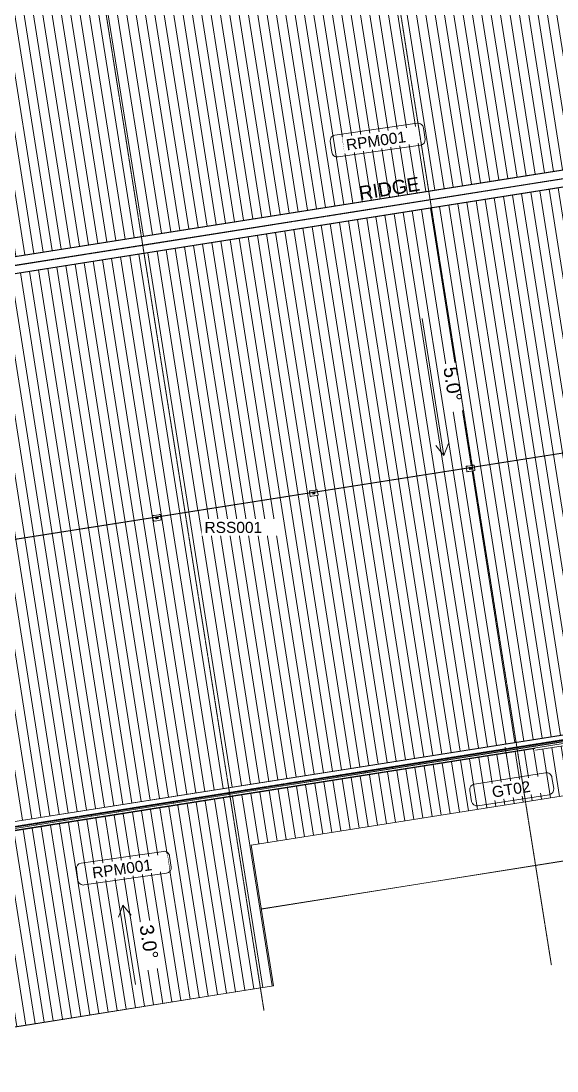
# Model space of a CAD drawing. Header units: millimetres. Extents: x -2355745 to -2216356, y 3958910 to 4068440.
# Drawn here: x -2285777 to -2266434, y 3995540 to 4033441 of the extents above; entities that cross this region are included whole.
import ezdxf

# ---------------------------------------------------------------- set-up
doc = ezdxf.new("R2010")
doc.units = ezdxf.units.MM
doc.linetypes.add('Grid Line', pattern=[21, 12, -3, 3, -3])
for name, color, linetype, lineweight in [('A-CLNG', 13, 'Continuous', 5), ('A-FLOR', 192, 'Continuous', 5), ('A-GENM', 13, 'Continuous', 5), ('A-ROOF', 132, 'Continuous', 5), ('A-ROOF-IDEN', 132, 'Continuous', 5), ('A-ROOF-OTLN', 132, 'Continuous', 5), ('A-ROOF-PATT', 132, 'Continuous', 5), ('A-WALL', 113, 'Continuous', 5), ('C-TOPO', 7, 'Continuous', 5), ('G-ANNO-DIMS', 111, 'Continuous', 5), ('G-ANNO-TEXT', 231, 'Continuous', 5), ('Q-SPCQ', 91, 'Continuous', 5), ('Q-SPCQ-IDEN', 132, 'Continuous', 5), ('S-GRID', 1, 'Continuous', 5)]:
    doc.layers.add(name, color=color, linetype=linetype, lineweight=lineweight)
doc.styles.add('Arial', font='arial.ttf', dxfattribs={"height": 500})
doc.styles.add('Arial_1', font='arial.ttf', dxfattribs={"height": 400})

# ---------------------------------------------------------------- blocks, each defined once
blk = doc.blocks.new('Static Line_Sayfa_Metal Deck_Pan Mount - Up to 15 _ pitch - Max 2 Users-1847625-ROOF - Part B')
at = {"layer": 'Q-SPCQ'}
for p, q in [((-2241271, 4021785), (-2314823, 4010188)), ((-2314821, 4010180), (-2241269, 4021777)), ((-2269664, 4017376), (-2269714, 4017369)), ((-2269714, 4017368), (-2269664, 4017376)), ((-2269714, 4017369), (-2269714, 4017368)), ((-2269714, 4017368), (-2269712, 4017358)), ((-2269712, 4017358), (-2269712, 4017358)), ((-2269712, 4017358), (-2269703, 4017301)), ((-2269665, 4017376), (-2269704, 4017370)), ((-2269704, 4017370), (-2269667, 4017376)), ((-2269702, 4017295), (-2269684, 4017181)), ((-2269666, 4017376), (-2269653, 4017373)), ((-2269651, 4017374), (-2269664, 4017376)), ((-2269664, 4017376), (-2269664, 4017376)), ((-2269652, 4017373), (-2269488, 4017399)), ((-2269489, 4017399), (-2269650, 4017374)), ((-2269625, 4017317), (-2269629, 4017315)), ((-2269628, 4017309), (-2269629, 4017315)), ((-2269628, 4017305), (-2269628, 4017309)), ((-2269628, 4017305), (-2269623, 4017304)), ((-2269498, 4017337), (-2269623, 4017317)), ((-2269621, 4017304), (-2269496, 4017324)), ((-2269521, 4017334), (-2269600, 4017322)), ((-2269600, 4017322), (-2269600, 4017322)), ((-2269600, 4017321), (-2269600, 4017320)), ((-2269591, 4017267), (-2269598, 4017309)), ((-2269574, 4017285), (-2269574, 4017284)), ((-2269574, 4017254), (-2269525, 4017262)), ((-2269566, 4017286), (-2269566, 4017285)), ((-2269564, 4017285), (-2269564, 4017285)), ((-2269544, 4017288), (-2269544, 4017288)), ((-2269542, 4017289), (-2269543, 4017289)), ((-2269535, 4017291), (-2269535, 4017291)), ((-2269521, 4017333), (-2269521, 4017334)), ((-2269521, 4017334), (-2269521, 4017334)), ((-2269519, 4017321), (-2269512, 4017279)), ((-2269491, 4017337), (-2269495, 4017337)), ((-2269494, 4017325), (-2269489, 4017326)), ((-2269491, 4017337), (-2269490, 4017331)), ((-2269490, 4017331), (-2269490, 4017327)), ((-2269477, 4017406), (-2269488, 4017399)), ((-2269487, 4017400), (-2269475, 4017406)), ((-2269427, 4017414), (-2269477, 4017406)), ((-2269477, 4017406), (-2269427, 4017413)), ((-2269477, 4017406), (-2269477, 4017406)), ((-2269437, 4017412), (-2269476, 4017406)), ((-2269474, 4017406), (-2269437, 4017412)), ((-2269406, 4017215), (-2269443, 4017209)), ((-2269427, 4017413), (-2269427, 4017414)), ((-2269427, 4017413), (-2269426, 4017403)), ((-2269426, 4017403), (-2269426, 4017404)), ((-2269426, 4017403), (-2269417, 4017346)), ((-2269416, 4017340), (-2269398, 4017226)), ((-2269396, 4017217), (-2269405, 4017215)), ((-2269398, 4017226), (-2269396, 4017217)), ((-2269684, 4017181), (-2269683, 4017171)), ((-2269673, 4017173), (-2269683, 4017171)), ((-2269636, 4017179), (-2269673, 4017173)), ((-2269622, 4017177), (-2269635, 4017179)), ((-2269457, 4017203), (-2269621, 4017177)), ((-2269444, 4017209), (-2269456, 4017203)), ((-2275322, 4016484), (-2275371, 4016476)), ((-2275371, 4016476), (-2275322, 4016484)), ((-2275371, 4016476), (-2275371, 4016476)), ((-2275371, 4016476), (-2275370, 4016466)), ((-2275370, 4016466), (-2275370, 4016466)), ((-2275370, 4016466), (-2275361, 4016408)), ((-2275323, 4016484), (-2275362, 4016478)), ((-2275361, 4016478), (-2275324, 4016483)), ((-2275323, 4016484), (-2275310, 4016481)), ((-2275309, 4016482), (-2275322, 4016484)), ((-2275322, 4016484), (-2275322, 4016484)), ((-2275309, 4016481), (-2275146, 4016507)), ((-2275147, 4016507), (-2275308, 4016482)), ((-2275135, 4016513), (-2275146, 4016507)), ((-2275145, 4016507), (-2275133, 4016514)), ((-2275085, 4016522), (-2275134, 4016514)), ((-2275134, 4016514), (-2275085, 4016521)), ((-2275095, 4016520), (-2275134, 4016514)), ((-2275134, 4016514), (-2275134, 4016514)), ((-2275132, 4016514), (-2275095, 4016520)), ((-2275085, 4016521), (-2275085, 4016522)), ((-2275085, 4016521), (-2275083, 4016511)), ((-2275083, 4016511), (-2275083, 4016512)), ((-2275083, 4016511), (-2275074, 4016454)), ((-2275360, 4016404), (-2275342, 4016289)), ((-2275342, 4016289), (-2275340, 4016279)), ((-2275331, 4016281), (-2275340, 4016279)), ((-2275293, 4016287), (-2275330, 4016281)), ((-2275279, 4016284), (-2275292, 4016287)), ((-2275283, 4016424), (-2275287, 4016423)), ((-2275286, 4016417), (-2275287, 4016423)), ((-2275285, 4016413), (-2275286, 4016417)), ((-2275286, 4016413), (-2275286, 4016415)), ((-2275285, 4016412), (-2275281, 4016412)), ((-2275155, 4016445), (-2275281, 4016425)), ((-2275279, 4016412), (-2275153, 4016432)), ((-2275115, 4016310), (-2275278, 4016285)), ((-2275179, 4016442), (-2275258, 4016430)), ((-2275258, 4016430), (-2275258, 4016430)), ((-2275258, 4016429), (-2275258, 4016428)), ((-2275249, 4016375), (-2275256, 4016416)), ((-2275232, 4016393), (-2275231, 4016392)), ((-2275232, 4016362), (-2275183, 4016370)), ((-2275223, 4016394), (-2275223, 4016393)), ((-2275221, 4016393), (-2275221, 4016393)), ((-2275202, 4016396), (-2275202, 4016396)), ((-2275200, 4016397), (-2275200, 4016397)), ((-2275192, 4016398), (-2275192, 4016399)), ((-2275179, 4016441), (-2275179, 4016442)), ((-2275179, 4016442), (-2275179, 4016442)), ((-2275177, 4016429), (-2275170, 4016387)), ((-2275149, 4016445), (-2275153, 4016445)), ((-2275151, 4016433), (-2275147, 4016434)), ((-2275149, 4016445), (-2275148, 4016439)), ((-2275148, 4016439), (-2275147, 4016435)), ((-2275148, 4016437), (-2275147, 4016435)), ((-2275102, 4016317), (-2275114, 4016311)), ((-2275064, 4016323), (-2275101, 4016317)), ((-2275074, 4016449), (-2275055, 4016334)), ((-2275054, 4016325), (-2275062, 4016323)), ((-2275055, 4016334), (-2275054, 4016325)), ((-2280980, 4015592), (-2281029, 4015584)), ((-2281029, 4015584), (-2280980, 4015592)), ((-2281029, 4015584), (-2281029, 4015584)), ((-2281029, 4015584), (-2281028, 4015574)), ((-2281028, 4015574), (-2281028, 4015574)), ((-2281028, 4015574), (-2281018, 4015516)), ((-2280980, 4015592), (-2281019, 4015586)), ((-2281019, 4015585), (-2280982, 4015591)), ((-2281018, 4015512), (-2281000, 4015397)), ((-2281000, 4015397), (-2280998, 4015387)), ((-2280988, 4015389), (-2280998, 4015387)), ((-2280951, 4015395), (-2280988, 4015389)), ((-2280981, 4015591), (-2280968, 4015589)), ((-2280967, 4015590), (-2280980, 4015592)), ((-2280980, 4015592), (-2280980, 4015592)), ((-2280967, 4015589), (-2280803, 4015615)), ((-2280805, 4015615), (-2280966, 4015590)), ((-2280937, 4015392), (-2280950, 4015395)), ((-2280941, 4015532), (-2280945, 4015531)), ((-2280944, 4015525), (-2280945, 4015531)), ((-2280943, 4015521), (-2280944, 4015525)), ((-2280943, 4015520), (-2280939, 4015520)), ((-2280813, 4015553), (-2280938, 4015533)), ((-2280936, 4015520), (-2280811, 4015540)), ((-2280772, 4015418), (-2280936, 4015392)), ((-2280836, 4015550), (-2280916, 4015538)), ((-2280915, 4015538), (-2280916, 4015538)), ((-2280915, 4015537), (-2280915, 4015536)), ((-2280907, 4015483), (-2280913, 4015524)), ((-2280890, 4015470), (-2280840, 4015478)), ((-2280889, 4015500), (-2280889, 4015500)), ((-2280881, 4015501), (-2280881, 4015501)), ((-2280879, 4015501), (-2280879, 4015501)), ((-2280860, 4015504), (-2280860, 4015504)), ((-2280858, 4015504), (-2280858, 4015505)), ((-2280850, 4015506), (-2280850, 4015507)), ((-2280836, 4015549), (-2280836, 4015550)), ((-2280836, 4015550), (-2280836, 4015550)), ((-2280834, 4015537), (-2280828, 4015495)), ((-2280806, 4015552), (-2280811, 4015553)), ((-2280809, 4015540), (-2280805, 4015542)), ((-2280806, 4015552), (-2280806, 4015547)), ((-2280806, 4015547), (-2280805, 4015543)), ((-2280792, 4015621), (-2280804, 4015615)), ((-2280802, 4015615), (-2280791, 4015621)), ((-2280743, 4015630), (-2280792, 4015622)), ((-2280792, 4015621), (-2280743, 4015629)), ((-2280792, 4015622), (-2280792, 4015621)), ((-2280753, 4015628), (-2280791, 4015622)), ((-2280790, 4015622), (-2280752, 4015628)), ((-2280760, 4015425), (-2280771, 4015419)), ((-2280721, 4015431), (-2280759, 4015425)), ((-2280743, 4015629), (-2280743, 4015630)), ((-2280743, 4015629), (-2280741, 4015619)), ((-2280741, 4015619), (-2280741, 4015619)), ((-2280741, 4015619), (-2280732, 4015561)), ((-2280731, 4015557), (-2280713, 4015442)), ((-2280712, 4015432), (-2280720, 4015431)), ((-2280713, 4015442), (-2280712, 4015432))]:
    blk.add_line(p, q, dxfattribs=at)
at = {"layer": 'Q-SPCQ', "flags": 128}
for points in [[(-2269625, 4017317), (-2269625, 4017317), (-2269625, 4017317), (-2269624, 4017317), (-2269624, 4017317), (-2269623, 4017317), (-2269623, 4017317)], [(-2269621, 4017304), (-2269621, 4017304), (-2269622, 4017304), (-2269622, 4017304), (-2269623, 4017304), (-2269623, 4017304), (-2269623, 4017304)], [(-2269566, 4017285), (-2269566, 4017285), (-2269565, 4017284), (-2269565, 4017284), (-2269565, 4017283), (-2269565, 4017283), (-2269565, 4017282), (-2269565, 4017282), (-2269565, 4017281), (-2269564, 4017281), (-2269564, 4017281), (-2269564, 4017280), (-2269564, 4017280), (-2269563, 4017280), (-2269563, 4017279), (-2269563, 4017279), (-2269562, 4017278), (-2269562, 4017278), (-2269562, 4017278), (-2269561, 4017278), (-2269561, 4017277), (-2269560, 4017277), (-2269560, 4017277), (-2269560, 4017277), (-2269559, 4017276), (-2269559, 4017276), (-2269558, 4017276), (-2269558, 4017276), (-2269557, 4017276), (-2269557, 4017276), (-2269557, 4017275), (-2269556, 4017275), (-2269556, 4017275), (-2269555, 4017275), (-2269555, 4017275), (-2269554, 4017275), (-2269554, 4017275), (-2269553, 4017275), (-2269553, 4017275), (-2269552, 4017275), (-2269552, 4017275)], [(-2269564, 4017285), (-2269564, 4017285), (-2269563, 4017284), (-2269563, 4017284), (-2269563, 4017284), (-2269563, 4017283), (-2269563, 4017283), (-2269563, 4017282), (-2269563, 4017282), (-2269562, 4017282), (-2269562, 4017281), (-2269562, 4017281), (-2269562, 4017281), (-2269562, 4017280), (-2269561, 4017280), (-2269561, 4017280), (-2269561, 4017280), (-2269561, 4017279), (-2269560, 4017279), (-2269560, 4017279), (-2269560, 4017279), (-2269559, 4017278), (-2269559, 4017278), (-2269559, 4017278), (-2269558, 4017278), (-2269558, 4017278), (-2269558, 4017278), (-2269557, 4017277), (-2269557, 4017277), (-2269556, 4017277), (-2269556, 4017277), (-2269556, 4017277), (-2269555, 4017277), (-2269555, 4017277), (-2269555, 4017277), (-2269554, 4017277), (-2269554, 4017277), (-2269553, 4017277), (-2269553, 4017277), (-2269553, 4017277), (-2269553, 4017277)], [(-2269553, 4017277), (-2269552, 4017277), (-2269552, 4017277), (-2269551, 4017277), (-2269551, 4017277), (-2269551, 4017277), (-2269550, 4017278), (-2269550, 4017278), (-2269550, 4017278), (-2269549, 4017278), (-2269549, 4017278), (-2269549, 4017279), (-2269548, 4017279), (-2269548, 4017279), (-2269548, 4017279), (-2269547, 4017279), (-2269547, 4017280), (-2269547, 4017280), (-2269547, 4017280), (-2269546, 4017281), (-2269546, 4017281), (-2269546, 4017281), (-2269546, 4017282), (-2269545, 4017282), (-2269545, 4017282), (-2269545, 4017283), (-2269545, 4017283), (-2269545, 4017283), (-2269545, 4017284), (-2269545, 4017284), (-2269545, 4017284), (-2269544, 4017285), (-2269544, 4017285), (-2269544, 4017286), (-2269544, 4017286), (-2269544, 4017286), (-2269544, 4017287), (-2269544, 4017287), (-2269544, 4017288), (-2269544, 4017288), (-2269544, 4017288)], [(-2269552, 4017275), (-2269552, 4017275), (-2269551, 4017275), (-2269551, 4017276), (-2269550, 4017276), (-2269550, 4017276), (-2269550, 4017276), (-2269549, 4017276), (-2269549, 4017276), (-2269548, 4017277), (-2269548, 4017277), (-2269547, 4017277), (-2269547, 4017277), (-2269547, 4017278), (-2269546, 4017278), (-2269546, 4017278), (-2269546, 4017279), (-2269545, 4017279), (-2269545, 4017279), (-2269545, 4017280), (-2269544, 4017280), (-2269544, 4017280), (-2269544, 4017281), (-2269544, 4017281), (-2269544, 4017282), (-2269543, 4017282), (-2269543, 4017283), (-2269543, 4017283), (-2269543, 4017283), (-2269543, 4017284), (-2269543, 4017284), (-2269542, 4017285), (-2269542, 4017285), (-2269542, 4017286), (-2269542, 4017286), (-2269542, 4017287), (-2269542, 4017287), (-2269542, 4017288), (-2269542, 4017288), (-2269542, 4017289), (-2269542, 4017289)], [(-2269498, 4017337), (-2269497, 4017337), (-2269497, 4017337), (-2269497, 4017337), (-2269496, 4017337), (-2269496, 4017337), (-2269495, 4017337)], [(-2269494, 4017325), (-2269494, 4017325), (-2269494, 4017324), (-2269495, 4017324), (-2269495, 4017324), (-2269495, 4017324), (-2269496, 4017324)], [(-2275283, 4016424), (-2275283, 4016425), (-2275282, 4016425), (-2275282, 4016425), (-2275281, 4016425), (-2275281, 4016425), (-2275281, 4016425)], [(-2275279, 4016412), (-2275279, 4016412), (-2275280, 4016412), (-2275280, 4016412), (-2275280, 4016412), (-2275281, 4016412), (-2275281, 4016412)], [(-2275223, 4016393), (-2275223, 4016392), (-2275223, 4016392), (-2275223, 4016392), (-2275223, 4016391), (-2275223, 4016391), (-2275223, 4016390), (-2275222, 4016390), (-2275222, 4016389), (-2275222, 4016389), (-2275222, 4016389), (-2275221, 4016388), (-2275221, 4016388), (-2275221, 4016387), (-2275221, 4016387), (-2275220, 4016387), (-2275220, 4016386), (-2275220, 4016386), (-2275219, 4016386), (-2275219, 4016385), (-2275219, 4016385), (-2275218, 4016385), (-2275218, 4016385), (-2275217, 4016384), (-2275217, 4016384), (-2275217, 4016384), (-2275216, 4016384), (-2275216, 4016384), (-2275215, 4016384), (-2275215, 4016383), (-2275214, 4016383), (-2275214, 4016383), (-2275213, 4016383), (-2275213, 4016383), (-2275212, 4016383), (-2275212, 4016383), (-2275211, 4016383), (-2275211, 4016383), (-2275211, 4016383), (-2275210, 4016383), (-2275210, 4016383)], [(-2275221, 4016393), (-2275221, 4016393), (-2275221, 4016392), (-2275221, 4016392), (-2275221, 4016391), (-2275221, 4016391), (-2275221, 4016391), (-2275221, 4016390), (-2275220, 4016390), (-2275220, 4016390), (-2275220, 4016389), (-2275220, 4016389), (-2275220, 4016389), (-2275219, 4016388), (-2275219, 4016388), (-2275219, 4016388), (-2275218, 4016388), (-2275218, 4016387), (-2275218, 4016387), (-2275218, 4016387), (-2275217, 4016387), (-2275217, 4016386), (-2275217, 4016386), (-2275216, 4016386), (-2275216, 4016386), (-2275216, 4016386), (-2275215, 4016385), (-2275215, 4016385), (-2275215, 4016385), (-2275214, 4016385), (-2275214, 4016385), (-2275213, 4016385), (-2275213, 4016385), (-2275213, 4016385), (-2275212, 4016385), (-2275212, 4016385), (-2275211, 4016385), (-2275211, 4016385), (-2275211, 4016385), (-2275210, 4016385), (-2275210, 4016385)], [(-2275210, 4016383), (-2275209, 4016383), (-2275209, 4016383), (-2275209, 4016383), (-2275208, 4016384), (-2275208, 4016384), (-2275207, 4016384), (-2275207, 4016384), (-2275206, 4016384), (-2275206, 4016385), (-2275206, 4016385), (-2275205, 4016385), (-2275205, 4016385), (-2275204, 4016386), (-2275204, 4016386), (-2275204, 4016386), (-2275203, 4016387), (-2275203, 4016387), (-2275203, 4016387), (-2275202, 4016388), (-2275202, 4016388), (-2275202, 4016388), (-2275202, 4016389), (-2275201, 4016389), (-2275201, 4016390), (-2275201, 4016390), (-2275201, 4016390), (-2275201, 4016391), (-2275201, 4016391), (-2275200, 4016392), (-2275200, 4016392), (-2275200, 4016393), (-2275200, 4016393), (-2275200, 4016394), (-2275200, 4016394), (-2275200, 4016395), (-2275200, 4016395), (-2275200, 4016396), (-2275200, 4016396), (-2275200, 4016396), (-2275200, 4016397)], [(-2275210, 4016385), (-2275210, 4016385), (-2275209, 4016385), (-2275209, 4016385), (-2275209, 4016385), (-2275208, 4016385), (-2275208, 4016385), (-2275208, 4016386), (-2275207, 4016386), (-2275207, 4016386), (-2275207, 4016386), (-2275206, 4016386), (-2275206, 4016387), (-2275206, 4016387), (-2275205, 4016387), (-2275205, 4016387), (-2275205, 4016388), (-2275205, 4016388), (-2275204, 4016388), (-2275204, 4016389), (-2275204, 4016389), (-2275204, 4016389), (-2275203, 4016389), (-2275203, 4016390), (-2275203, 4016390), (-2275203, 4016391), (-2275203, 4016391), (-2275203, 4016391), (-2275202, 4016392), (-2275202, 4016392), (-2275202, 4016392), (-2275202, 4016393), (-2275202, 4016393), (-2275202, 4016394), (-2275202, 4016394), (-2275202, 4016394), (-2275202, 4016395), (-2275202, 4016395), (-2275202, 4016395), (-2275202, 4016396), (-2275202, 4016396)], [(-2275155, 4016445), (-2275155, 4016445), (-2275155, 4016445), (-2275154, 4016445), (-2275154, 4016445), (-2275153, 4016445), (-2275153, 4016445)], [(-2275151, 4016433), (-2275152, 4016432), (-2275152, 4016432), (-2275152, 4016432), (-2275153, 4016432), (-2275153, 4016432), (-2275153, 4016432)], [(-2280941, 4015532), (-2280940, 4015532), (-2280940, 4015533), (-2280940, 4015533), (-2280939, 4015533), (-2280939, 4015533), (-2280938, 4015533)], [(-2280936, 4015520), (-2280937, 4015520), (-2280937, 4015520), (-2280938, 4015520), (-2280938, 4015520), (-2280938, 4015520), (-2280939, 4015520)], [(-2280881, 4015501), (-2280881, 4015500), (-2280881, 4015500), (-2280881, 4015499), (-2280881, 4015499), (-2280880, 4015499), (-2280880, 4015498), (-2280880, 4015498), (-2280880, 4015497), (-2280880, 4015497), (-2280879, 4015496), (-2280879, 4015496), (-2280879, 4015496), (-2280879, 4015495), (-2280878, 4015495), (-2280878, 4015495), (-2280878, 4015494), (-2280877, 4015494), (-2280877, 4015494), (-2280877, 4015493), (-2280876, 4015493), (-2280876, 4015493), (-2280875, 4015493), (-2280875, 4015492), (-2280875, 4015492), (-2280874, 4015492), (-2280874, 4015492), (-2280873, 4015492), (-2280873, 4015491), (-2280872, 4015491), (-2280872, 4015491), (-2280872, 4015491), (-2280871, 4015491), (-2280871, 4015491), (-2280870, 4015491), (-2280870, 4015491), (-2280869, 4015491), (-2280869, 4015491), (-2280868, 4015491), (-2280868, 4015491), (-2280868, 4015491)], [(-2280879, 4015501), (-2280879, 4015500), (-2280879, 4015500), (-2280879, 4015500), (-2280879, 4015499), (-2280879, 4015499), (-2280878, 4015499), (-2280878, 4015498), (-2280878, 4015498), (-2280878, 4015498), (-2280878, 4015497), (-2280877, 4015497), (-2280877, 4015497), (-2280877, 4015496), (-2280877, 4015496), (-2280876, 4015496), (-2280876, 4015495), (-2280876, 4015495), (-2280876, 4015495), (-2280875, 4015495), (-2280875, 4015494), (-2280875, 4015494), (-2280874, 4015494), (-2280874, 4015494), (-2280874, 4015494), (-2280873, 4015493), (-2280873, 4015493), (-2280873, 4015493), (-2280872, 4015493), (-2280872, 4015493), (-2280871, 4015493), (-2280871, 4015493), (-2280871, 4015493), (-2280870, 4015493), (-2280870, 4015493), (-2280870, 4015493), (-2280869, 4015493), (-2280869, 4015493), (-2280868, 4015493), (-2280868, 4015493), (-2280868, 4015493)], [(-2280868, 4015491), (-2280867, 4015491), (-2280867, 4015491), (-2280866, 4015491), (-2280866, 4015491), (-2280865, 4015492), (-2280865, 4015492), (-2280865, 4015492), (-2280864, 4015492), (-2280864, 4015492), (-2280863, 4015493), (-2280863, 4015493), (-2280862, 4015493), (-2280862, 4015493), (-2280862, 4015494), (-2280861, 4015494), (-2280861, 4015494), (-2280861, 4015495), (-2280860, 4015495), (-2280860, 4015496), (-2280860, 4015496), (-2280860, 4015496), (-2280859, 4015497), (-2280859, 4015497), (-2280859, 4015497), (-2280859, 4015498), (-2280859, 4015498), (-2280858, 4015499), (-2280858, 4015499), (-2280858, 4015500), (-2280858, 4015500), (-2280858, 4015501), (-2280858, 4015501), (-2280858, 4015502), (-2280858, 4015502), (-2280858, 4015502), (-2280858, 4015503), (-2280858, 4015503), (-2280858, 4015504), (-2280858, 4015504), (-2280858, 4015504)], [(-2280868, 4015493), (-2280868, 4015493), (-2280867, 4015493), (-2280867, 4015493), (-2280866, 4015493), (-2280866, 4015493), (-2280866, 4015493), (-2280865, 4015494), (-2280865, 4015494), (-2280865, 4015494), (-2280864, 4015494), (-2280864, 4015494), (-2280864, 4015495), (-2280863, 4015495), (-2280863, 4015495), (-2280863, 4015495), (-2280863, 4015496), (-2280862, 4015496), (-2280862, 4015496), (-2280862, 4015496), (-2280862, 4015497), (-2280861, 4015497), (-2280861, 4015497), (-2280861, 4015498), (-2280861, 4015498), (-2280861, 4015498), (-2280860, 4015499), (-2280860, 4015499), (-2280860, 4015500), (-2280860, 4015500), (-2280860, 4015500), (-2280860, 4015501), (-2280860, 4015501), (-2280860, 4015501), (-2280860, 4015502), (-2280860, 4015502), (-2280860, 4015503), (-2280860, 4015503), (-2280860, 4015503), (-2280860, 4015504), (-2280860, 4015504)], [(-2280813, 4015553), (-2280813, 4015553), (-2280812, 4015553), (-2280812, 4015553), (-2280812, 4015553), (-2280811, 4015553), (-2280811, 4015553)], [(-2280809, 4015540), (-2280809, 4015540), (-2280810, 4015540), (-2280810, 4015540), (-2280810, 4015540), (-2280811, 4015540), (-2280811, 4015540)]]:
    blk.add_lwpolyline(points, dxfattribs=at)
at = {"layer": 'Q-SPCQ'}
for centre, major_axis, ratio, start_param, end_param in [((-2269702, 4017360), (9.88, 1.56), 0.996195, 1.570796, 3.141593), ((-2269702, 4017360), (9.88, 1.56), 0.996195, 1.570796, 3.141593), ((-2269667, 4017375), (0.988, 0.156), 0.087156, 0.252159, 1.570796), ((-2269665, 4017376), (0.988, 0.156), 0.087156, 0.252159, 1.570796), ((-2269652, 4017374), (0.988, 0.156), 0.087156, 3.393752, 4.712389), ((-2269650, 4017374), (0.988, 0.156), 0.087156, 3.393752, 3.833298), ((-2269650, 4017374), (0.988, 0.156), 0.087156, 4.492616, 4.712389), ((-2269662, 4017309), (69.1, 10.9), 0.087156, 0.229391, 0.458783), ((-2269577, 4017269), (14.8, 2.3), 0.996195, 3.141593, 4.712389), ((-2269577, 4017269), (14.8, 2.3), 0.996195, 3.435816, 4.147516), ((-2269554, 4017288), (19.6, 3.1), 0.996195, 1.570796, 3.141593), ((-2269554, 4017287), (19.6, 3.1), 0.996195, 1.570796, 4.712389), ((-2269554, 4017287), (11.6, 1.8), 0.996195, 1.570796, 4.712389), ((-2269554, 4017288), (19.6, 3.1), 0.996195, 0, 1.570796), ((-2269554, 4017287), (19.6, 3.1), 0.996195, 4.712389, 7.853982), ((-2269554, 4017287), (11.6, 1.8), 0.996195, 4.712389, 7.853982), ((-2269459, 4017341), (69.1, 10.9), 0.087156, 2.68281, 2.912201), ((-2269527, 4017277), (14.8, 2.3), 0.996195, 4.712389, 6.283185), ((-2269527, 4017277), (14.8, 2.3), 0.996195, 5.565007, 5.954166), ((-2269489, 4017399), (0.988, 0.156), 0.087156, 5.371707, 6.031026), ((-2269489, 4017399), (0.988, 0.156), 0.087156, 4.712389, 4.932162), ((-2269488, 4017399), (0.988, 0.156), 0.087156, 4.712389, 6.031026), ((-2269476, 4017406), (0.988, 0.156), 0.087156, 1.570796, 2.889433), ((-2269474, 4017406), (0.988, 0.156), 0.087156, 1.570796, 2.889433), ((-2269436, 4017402), (9.88, 1.56), 0.996195, 0, 1.570796), ((-2269436, 4017402), (9.88, 1.56), 0.996195, 0.785398, 1.570796), ((-2269436, 4017402), (9.88, 1.56), 0.996195, 0, 0.261799), ((-2269408, 4017225), (9.88, 1.56), 0.996195, 4.712389, 6.283185), ((-2269408, 4017225), (9.88, 1.56), 0.996195, 4.974188, 6.283185), ((-2269674, 4017183), (9.88, 1.56), 0.996195, 3.141593, 4.712389), ((-2269674, 4017183), (9.88, 1.56), 0.996195, 3.403392, 4.692006), ((-2269636, 4017179), (0.988, 0.156), 0.087156, 0.252159, 1.570796), ((-2269621, 4017177), (0.988, 0.156), 0.087156, 3.393752, 4.712389), ((-2269457, 4017203), (0.988, 0.156), 0.087156, 4.712389, 6.031026), ((-2269443, 4017209), (0.988, 0.156), 0.087156, 1.570796, 2.889433), ((-2275360, 4016468), (9.88, 1.56), 0.996195, 1.570796, 3.141593), ((-2275360, 4016468), (9.88, 1.56), 0.996195, 1.570796, 3.141593), ((-2275324, 4016483), (0.988, 0.156), 0.087156, 0.252159, 1.570796), ((-2275323, 4016484), (0.988, 0.156), 0.087156, 0.252159, 1.570796), ((-2275309, 4016481), (0.988, 0.156), 0.087156, 3.393752, 4.712389), ((-2275308, 4016482), (0.988, 0.156), 0.087156, 3.393752, 3.833298), ((-2275308, 4016482), (0.988, 0.156), 0.087156, 4.492616, 4.712389), ((-2275147, 4016507), (0.988, 0.156), 0.087156, 5.371707, 6.031026), ((-2275147, 4016507), (0.988, 0.156), 0.087156, 4.712389, 4.932162), ((-2275146, 4016507), (0.988, 0.156), 0.087156, 4.712389, 6.031026), ((-2275134, 4016514), (0.988, 0.156), 0.087156, 1.570796, 2.889433), ((-2275132, 4016514), (0.988, 0.156), 0.087156, 1.570796, 2.889433), ((-2275093, 4016510), (9.88, 1.56), 0.996195, 0.785398, 1.570796), ((-2275093, 4016510), (9.88, 1.56), 0.996195, 0, 1.570796), ((-2275093, 4016510), (9.88, 1.56), 0.996195, 0, 0.261799), ((-2275332, 4016291), (9.88, 1.56), 0.996195, 3.141593, 4.712389), ((-2275332, 4016291), (9.88, 1.56), 0.996195, 3.403392, 4.692006), ((-2275293, 4016287), (0.988, 0.156), 0.087156, 0.252159, 1.570796), ((-2275278, 4016285), (0.988, 0.156), 0.087156, 3.393752, 4.712389), ((-2275319, 4016417), (69.1, 10.9), 0.087156, 0.229391, 0.458783), ((-2275234, 4016377), (14.8, 2.3), 0.996195, 3.141593, 4.712389), ((-2275234, 4016377), (14.8, 2.3), 0.996195, 3.435816, 4.147516), ((-2275212, 4016396), (19.6, 3.1), 0.996195, 1.570796, 3.141593), ((-2275212, 4016395), (19.6, 3.1), 0.996195, 1.570796, 4.712389), ((-2275212, 4016395), (11.6, 1.8), 0.996195, 1.570796, 4.712389), ((-2275212, 4016396), (19.6, 3.1), 0.996195, 0, 1.570796), ((-2275212, 4016395), (19.6, 3.1), 0.996195, 4.712389, 7.853982), ((-2275212, 4016395), (11.6, 1.8), 0.996195, 4.712389, 7.853982), ((-2275116, 4016449), (69.1, 10.9), 0.087156, 2.68281, 2.912201), ((-2275185, 4016385), (14.8, 2.3), 0.996195, 4.712389, 6.283185), ((-2275185, 4016385), (14.8, 2.3), 0.996195, 5.565007, 5.954166), ((-2275115, 4016310), (0.988, 0.156), 0.087156, 4.712389, 6.031026), ((-2275101, 4016317), (0.988, 0.156), 0.087156, 1.570796, 2.889433), ((-2275065, 4016333), (9.88, 1.56), 0.996195, 4.712389, 6.283185), ((-2275065, 4016333), (9.88, 1.56), 0.996195, 4.974188, 6.283185), ((-2281018, 4015576), (9.88, 1.56), 0.996195, 1.570796, 3.141593), ((-2281018, 4015576), (9.88, 1.56), 0.996195, 1.570796, 3.141593), ((-2280990, 4015398), (9.88, 1.56), 0.996195, 3.141593, 4.712389), ((-2280990, 4015399), (9.88, 1.56), 0.996195, 3.403392, 4.692006), ((-2280982, 4015591), (0.988, 0.156), 0.087156, 0.252159, 1.570796), ((-2280980, 4015592), (0.988, 0.156), 0.087156, 0.252159, 1.570796), ((-2280967, 4015589), (0.988, 0.156), 0.087156, 3.393752, 4.712389), ((-2280966, 4015590), (0.988, 0.156), 0.087156, 3.393752, 3.833298), ((-2280966, 4015590), (0.988, 0.156), 0.087156, 4.492616, 4.712389), ((-2280951, 4015394), (0.988, 0.156), 0.087156, 0.252159, 1.570796), ((-2280936, 4015393), (0.988, 0.156), 0.087156, 3.393752, 4.712389), ((-2280977, 4015525), (69.1, 10.9), 0.087156, 0.229391, 0.458783), ((-2280892, 4015485), (14.8, 2.3), 0.996195, 3.141593, 4.712389), ((-2280892, 4015485), (14.8, 2.3), 0.996195, 3.435816, 4.147516), ((-2280870, 4015504), (19.6, 3.1), 0.996195, 1.570796, 3.141593), ((-2280870, 4015503), (19.6, 3.1), 0.996195, 1.570796, 4.712389), ((-2280870, 4015503), (11.6, 1.8), 0.996195, 1.570796, 4.712389), ((-2280870, 4015504), (19.6, 3.1), 0.996195, 0, 1.570796), ((-2280870, 4015503), (19.6, 3.1), 0.996195, 4.712389, 7.853982), ((-2280870, 4015503), (11.6, 1.8), 0.996195, 4.712389, 7.853982), ((-2280774, 4015557), (69.1, 10.9), 0.087156, 2.68281, 2.912201), ((-2280843, 4015493), (14.8, 2.3), 0.996195, 4.712389, 6.283185), ((-2280843, 4015493), (14.8, 2.3), 0.996195, 5.565007, 5.954166), ((-2280805, 4015615), (0.988, 0.156), 0.087156, 4.712389, 4.932162), ((-2280805, 4015615), (0.988, 0.156), 0.087156, 5.371707, 6.031026), ((-2280803, 4015615), (0.988, 0.156), 0.087156, 4.712389, 6.031026), ((-2280791, 4015621), (0.988, 0.156), 0.087156, 1.570796, 2.889433), ((-2280790, 4015622), (0.988, 0.156), 0.087156, 1.570796, 2.889433), ((-2280772, 4015418), (0.988, 0.156), 0.087156, 4.712389, 6.031026), ((-2280759, 4015425), (0.988, 0.156), 0.087156, 1.570796, 2.889433), ((-2280751, 4015618), (9.88, 1.56), 0.996195, 0.785398, 1.570796), ((-2280751, 4015618), (9.88, 1.56), 0.996195, 0, 1.570796), ((-2280751, 4015618), (9.88, 1.56), 0.996195, 0, 0.261799), ((-2280723, 4015441), (9.88, 1.56), 0.996195, 4.712389, 6.283185), ((-2280723, 4015441), (9.88, 1.56), 0.996195, 4.974188, 6.283185)]:
    blk.add_ellipse(centre, major_axis=major_axis, ratio=ratio, start_param=start_param, end_param=end_param, dxfattribs=at)
blk = doc.blocks.new('Ridge Capping - Ridge Capping-1882401-ROOF - Part B')
at = {"layer": 'A-ROOF'}
for p, q in [((-2323027, 4019089), (-2232178, 4033447)), ((-2323026, 4019081), (-2232177, 4033439)), ((-2232130, 4033143), (-2322979, 4018786)), ((-2322908, 4018494), (-2232083, 4032848)), ((-2322906, 4018487), (-2232082, 4032840))]:
    blk.add_line(p, q, dxfattribs=at)
blk = doc.blocks.new('Generic Models 20 - Generic Models 13-2246191-ROOF - Part B')
at = {"layer": 'A-GENM'}
blk.add_line((-2249361, 4009946), (-2267213, 4007118), dxfattribs=at)
blk = doc.blocks.new('Area 51 Ceiling - External FC - Area 51 Ceiling - External FC-2924300-ROOF - Part B')
at = {"layer": 'A-CLNG'}
for p, q in [((-2230824, 4011077), (-2277467, 4003689)), ((-2276664, 3998617), (-2287508, 3996889)), ((-2276665, 3998618), (-2276664, 3998617))]:
    blk.add_line(p, q, dxfattribs=at)
blk = doc.blocks.new('Roof Tag - Roof Tag 17W-1080807-ROOF - Part B')
at = {"layer": 'A-ROOF-IDEN'}
for p, q in [((7.5, 2), (-7.5, 2)), ((-8.5, 1), (-8.5, -1)), ((8.5, -1), (8.5, 1)), ((-7.5, -2), (7.5, -2))]:
    blk.add_line(p, q, dxfattribs=at)
for centre, start, end in [((-7.5, 1), 90, 180), ((7.5, 1), 360, 90), ((-7.5, -1), 180, 270), ((7.5, -1), 270, 0)]:
    blk.add_arc(centre, 1, start, end, dxfattribs=at)
blk = doc.blocks.new('Gutter Tag - Roof Tag 15W-1593562-ROOF - Part B')
at = {"layer": 'A-ROOF-IDEN'}
for p, q in [((6.5, 2), (-6.5, 2)), ((-7.5, 1), (-7.5, -1)), ((7.5, -1), (7.5, 1)), ((-6.5, -2), (6.5, -2))]:
    blk.add_line(p, q, dxfattribs=at)
for centre, start, end in [((-6.5, 1), 90, 180), ((6.5, 1), 360, 90), ((-6.5, -1), 180, 270), ((6.5, -1), 270, 0)]:
    blk.add_arc(centre, 1, start, end, dxfattribs=at)

msp = doc.modelspace()

# ---------------------------------------------------------------- hatches: boundary and pattern name
at = {"layer": 'A-ROOF-PATT'}
h = msp.add_hatch(dxfattribs=at)
h.set_pattern_fill('FP_4', color=256, style=0, pattern_type=2)
h.set_pattern_definition([(279, (-407230.8, -207712.5), (328.900217, 52.092677), [])])
h.paths.add_polyline_path([(-2323027, 4019089), (-2232192, 4033447), (-2236132, 4052512), (-2236188, 4052503), (-2236203, 4052598), (-2326114, 4038357), (-2325863, 4036765), (-2325828, 4036774), (-2323027, 4019089)])
h.paths.add_polyline_path([(-2322033, 4028611), (-2322027, 4028611), (-2322026, 4028611)])
h.paths.add_polyline_path([(-2320898, 4028794), (-2320893, 4028794), (-2320891, 4028794)])
h.paths.add_polyline_path([(-2319764, 4028977), (-2319758, 4028977), (-2319756, 4028977)])
h.paths.add_polyline_path([(-2318134, 4029240), (-2318134, 4029239), (-2318126, 4029240)])
h.paths.add_polyline_path([(-2243219, 4041298), (-2243214, 4041297), (-2243212, 4041298)])
h.paths.add_polyline_path([(-2242084, 4041480), (-2242079, 4041480), (-2242077, 4041480)])
h.paths.add_polyline_path([(-2240950, 4041662), (-2240944, 4041662), (-2240942, 4041662)])
h.paths.add_polyline_path([(-2240000, 4041815), (-2239999, 4041814), (-2239991, 4041816)])
h.paths.add_polyline_path([(-2239320, 4041924), (-2239320, 4041923), (-2239312, 4041925)])
h.paths.add_polyline_path([(-2323536, 4028193), (-2323578, 4028456), (-2323033, 4028543), (-2323018, 4028452), (-2322969, 4028460), (-2322780, 4028491), (-2317801, 4029295), (-2317807, 4029338), (-2317760, 4029346), (-2317760, 4029346), (-2317748, 4029350), (-2317748, 4029352), (-2317583, 4029378), (-2317583, 4029379), (-2317569, 4029377), (-2317522, 4029383), (-2317515, 4029340), (-2312168, 4030201), (-2312174, 4030245), (-2312127, 4030252), (-2312126, 4030253), (-2312115, 4030256), (-2312115, 4030259), (-2311950, 4030285), (-2311950, 4030285), (-2311936, 4030283), (-2311889, 4030289), (-2311882, 4030247), (-2306535, 4031107), (-2306541, 4031151), (-2306494, 4031159), (-2306494, 4031159), (-2306482, 4031163), (-2306482, 4031165), (-2306317, 4031191), (-2306317, 4031192), (-2306303, 4031190), (-2306256, 4031196), (-2306249, 4031153), (-2300903, 4032014), (-2300908, 4032058), (-2300862, 4032066), (-2300862, 4032066), (-2300850, 4032070), (-2300849, 4032072), (-2300684, 4032098), (-2300684, 4032098), (-2300670, 4032096), (-2300623, 4032102), (-2300616, 4032060), (-2295270, 4032921), (-2295275, 4032965), (-2295229, 4032972), (-2295229, 4032972), (-2295217, 4032976), (-2295216, 4032979), (-2295051, 4033005), (-2295051, 4033005), (-2295037, 4033003), (-2294990, 4033009), (-2294983, 4032967), (-2289637, 4033827), (-2289642, 4033871), (-2289596, 4033879), (-2289596, 4033879), (-2289584, 4033883), (-2289583, 4033885), (-2289418, 4033911), (-2289418, 4033912), (-2289405, 4033910), (-2289357, 4033916), (-2289350, 4033873), (-2284004, 4034734), (-2284009, 4034778), (-2283963, 4034786), (-2283963, 4034786), (-2283951, 4034790), (-2283950, 4034792), (-2283786, 4034818), (-2283785, 4034818), (-2283772, 4034816), (-2283724, 4034822), (-2283717, 4034780), (-2278371, 4035641), (-2278376, 4035685), (-2278330, 4035692), (-2278330, 4035692), (-2278318, 4035696), (-2278317, 4035699), (-2278153, 4035725), (-2278152, 4035725), (-2278139, 4035723), (-2278091, 4035729), (-2278085, 4035687), (-2272738, 4036547), (-2272743, 4036591), (-2272697, 4036599), (-2272697, 4036599), (-2272685, 4036603), (-2272684, 4036605), (-2272520, 4036631), (-2272519, 4036632), (-2272506, 4036630), (-2272458, 4036636), (-2272452, 4036593), (-2267105, 4037454), (-2267110, 4037498), (-2267064, 4037506), (-2267064, 4037506), (-2267052, 4037510), (-2267051, 4037512), (-2266887, 4037538), (-2266886, 4037538), (-2266873, 4037536), (-2266826, 4037542), (-2266819, 4037500), (-2261472, 4038361), (-2261478, 4038405), (-2261431, 4038412), (-2261431, 4038412), (-2261419, 4038416), (-2261419, 4038419), (-2261254, 4038445), (-2261253, 4038445), (-2261240, 4038443), (-2261193, 4038449), (-2261186, 4038407), (-2255839, 4039267), (-2255845, 4039311), (-2255798, 4039319), (-2255798, 4039319), (-2255786, 4039323), (-2255786, 4039325), (-2255621, 4039351), (-2255620, 4039352), (-2255607, 4039350), (-2255560, 4039356), (-2255553, 4039313), (-2250206, 4040174), (-2250212, 4040218), (-2250165, 4040226), (-2250165, 4040226), (-2250153, 4040230), (-2250153, 4040232), (-2249988, 4040258), (-2249988, 4040258), (-2249974, 4040256), (-2249927, 4040262), (-2249920, 4040220), (-2244573, 4041080), (-2244579, 4041125), (-2244532, 4041132), (-2244532, 4041132), (-2244520, 4041136), (-2244520, 4041139), (-2244355, 4041165), (-2244355, 4041165), (-2244341, 4041163), (-2244294, 4041169), (-2244285, 4041127), (-2244238, 4041134), (-2244037, 4041166), (-2243499, 4041252), (-2243433, 4041263), (-2243002, 4041332), (-2242836, 4041359), (-2242831, 4041360), (-2239070, 4041965), (-2239084, 4042056), (-2238539, 4042143), (-2238497, 4041880), (-2239042, 4041793), (-2239068, 4041958), (-2239195, 4041937), (-2244286, 4041119), (-2244264, 4040973), (-2244312, 4040966), (-2244324, 4040971), (-2244324, 4040968), (-2244343, 4040965), (-2244489, 4040942), (-2244489, 4040942), (-2244502, 4040935), (-2244549, 4040929), (-2244572, 4041073), (-2249919, 4040212), (-2249897, 4040067), (-2249945, 4040060), (-2249957, 4040064), (-2249957, 4040062), (-2249976, 4040058), (-2250122, 4040036), (-2250122, 4040035), (-2250135, 4040029), (-2250182, 4040023), (-2250205, 4040166), (-2255552, 4039305), (-2255530, 4039160), (-2255578, 4039153), (-2255590, 4039157), (-2255590, 4039155), (-2255609, 4039152), (-2255755, 4039129), (-2255755, 4039128), (-2255768, 4039122), (-2255815, 4039116), (-2255838, 4039259), (-2261184, 4038399), (-2261163, 4038253), (-2261211, 4038246), (-2261223, 4038251), (-2261223, 4038248), (-2261242, 4038245), (-2261388, 4038222), (-2261388, 4038222), (-2261400, 4038215), (-2261448, 4038209), (-2261471, 4038353), (-2266817, 4037492), (-2266796, 4037347), (-2266844, 4037340), (-2266855, 4037344), (-2266856, 4037342), (-2266875, 4037338), (-2267021, 4037316), (-2267021, 4037315), (-2267033, 4037309), (-2267081, 4037303), (-2267104, 4037446), (-2272450, 4036585), (-2272429, 4036440), (-2272476, 4036433), (-2272488, 4036437), (-2272489, 4036435), (-2272508, 4036432), (-2272654, 4036409), (-2272654, 4036408), (-2272666, 4036402), (-2272714, 4036396), (-2272737, 4036539), (-2278083, 4035679), (-2278062, 4035534), (-2278109, 4035527), (-2278121, 4035531), (-2278122, 4035528), (-2278141, 4035525), (-2278287, 4035502), (-2278287, 4035502), (-2278299, 4035495), (-2278347, 4035489), (-2278370, 4035633), (-2283716, 4034772), (-2283694, 4034627), (-2283742, 4034620), (-2283754, 4034624), (-2283755, 4034622), (-2283774, 4034619), (-2283919, 4034596), (-2283919, 4034595), (-2283932, 4034589), (-2283979, 4034583), (-2284002, 4034726), (-2289349, 4033865), (-2289327, 4033720), (-2289375, 4033713), (-2289387, 4033717), (-2289388, 4033715), (-2289407, 4033712), (-2289552, 4033689), (-2289552, 4033689), (-2289565, 4033682), (-2289612, 4033676), (-2289635, 4033819), (-2294982, 4032959), (-2294960, 4032814), (-2295008, 4032807), (-2295020, 4032811), (-2295021, 4032808), (-2295040, 4032805), (-2295185, 4032782), (-2295185, 4032782), (-2295198, 4032775), (-2295245, 4032770), (-2295268, 4032913), (-2300615, 4032052), (-2300593, 4031907), (-2300641, 4031900), (-2300653, 4031904), (-2300654, 4031902), (-2300673, 4031899), (-2300818, 4031876), (-2300818, 4031875), (-2300831, 4031869), (-2300878, 4031863), (-2300901, 4032006), (-2306248, 4031146), (-2306226, 4031000), (-2306274, 4030993), (-2306286, 4030997), (-2306287, 4030995), (-2306306, 4030992), (-2306451, 4030969), (-2306451, 4030969), (-2306464, 4030962), (-2306511, 4030956), (-2306534, 4031099), (-2311881, 4030239), (-2311859, 4030094), (-2311907, 4030087), (-2311919, 4030091), (-2311919, 4030088), (-2311938, 4030085), (-2312084, 4030062), (-2312084, 4030062), (-2312097, 4030055), (-2312144, 4030050), (-2312167, 4030193), (-2317514, 4029332), (-2317492, 4029187), (-2317540, 4029180), (-2317552, 4029184), (-2317552, 4029182), (-2317571, 4029179), (-2317717, 4029156), (-2317717, 4029155), (-2317730, 4029149), (-2317777, 4029143), (-2317800, 4029286), (-2323017, 4028443), (-2322991, 4028280), (-2323534, 4028193)])
h.paths.add_polyline_path([(-2318158, 4029235), (-2318156, 4029237), (-2318156, 4029236)])
h.paths.add_polyline_path([(-2239344, 4041920), (-2239341, 4041921), (-2239341, 4041920)])
h = msp.add_hatch(dxfattribs=at)
h.set_pattern_fill('FP_5', color=256, style=0, pattern_type=2)
h.set_pattern_definition([(98.961, (-407140.05, -208134.7), (-328.9356, -51.86879), [])])
h.paths.add_polyline_path([(-2319878, 3999209), (-2229988, 4013383), (-2232097, 4032838), (-2322906, 4018487), (-2322905, 4018474), (-2322929, 4018468), (-2319916, 3999445)])
h.paths.add_polyline_path([(-2240810, 4021850), (-2240812, 4021851), (-2240820, 4021849)])
h.paths.add_polyline_path([(-2319971, 4009369), (-2319973, 4009370), (-2319981, 4009369)])
h.paths.add_polyline_path([(-2320728, 4009101), (-2320769, 4009364), (-2320224, 4009450), (-2320207, 4009339), (-2320170, 4009345), (-2320156, 4009348), (-2314965, 4010167), (-2314974, 4010232), (-2314926, 4010239), (-2314914, 4010234), (-2314913, 4010237), (-2314895, 4010240), (-2314749, 4010262), (-2314749, 4010263), (-2314736, 4010269), (-2314689, 4010275), (-2314678, 4010210), (-2309307, 4011057), (-2309316, 4011124), (-2309268, 4011131), (-2309256, 4011126), (-2309256, 4011129), (-2309237, 4011132), (-2309091, 4011154), (-2309091, 4011155), (-2309081, 4011161), (-2309078, 4011161), (-2309031, 4011167), (-2309021, 4011102), (-2303649, 4011949), (-2303658, 4012016), (-2303610, 4012023), (-2303598, 4012018), (-2303598, 4012021), (-2303579, 4012024), (-2303433, 4012046), (-2303433, 4012047), (-2303423, 4012053), (-2303420, 4012053), (-2303373, 4012059), (-2303363, 4011994), (-2297992, 4012841), (-2298001, 4012908), (-2297953, 4012915), (-2297941, 4012911), (-2297940, 4012913), (-2297922, 4012916), (-2297775, 4012938), (-2297775, 4012939), (-2297761, 4012946), (-2297715, 4012951), (-2297705, 4012887), (-2292334, 4013734), (-2292343, 4013800), (-2292295, 4013807), (-2292283, 4013803), (-2292282, 4013805), (-2292264, 4013808), (-2292118, 4013831), (-2292118, 4013831), (-2292107, 4013837), (-2292105, 4013838), (-2292058, 4013843), (-2292048, 4013779), (-2286676, 4014626), (-2286685, 4014692), (-2286637, 4014699), (-2286625, 4014695), (-2286625, 4014697), (-2286606, 4014700), (-2286460, 4014723), (-2286460, 4014723), (-2286447, 4014730), (-2286400, 4014735), (-2286390, 4014671), (-2281019, 4015518), (-2281028, 4015584), (-2280980, 4015591), (-2280968, 4015587), (-2280967, 4015589), (-2280949, 4015592), (-2280802, 4015615), (-2280802, 4015615), (-2280792, 4015621), (-2280790, 4015622), (-2280742, 4015628), (-2280732, 4015563), (-2275361, 4016410), (-2275370, 4016476), (-2275322, 4016483), (-2275310, 4016479), (-2275309, 4016481), (-2275291, 4016484), (-2275145, 4016507), (-2275145, 4016507), (-2275134, 4016514), (-2275132, 4016514), (-2275085, 4016520), (-2275074, 4016455), (-2269703, 4017302), (-2269712, 4017369), (-2269664, 4017375), (-2269652, 4017371), (-2269652, 4017373), (-2269633, 4017377), (-2269487, 4017399), (-2269487, 4017400), (-2269474, 4017406), (-2269427, 4017412), (-2269417, 4017347), (-2264046, 4018194), (-2264054, 4018261), (-2264007, 4018267), (-2263995, 4018263), (-2263994, 4018266), (-2263976, 4018269), (-2263829, 4018291), (-2263829, 4018292), (-2263819, 4018298), (-2263817, 4018298), (-2263769, 4018304), (-2263759, 4018239), (-2258388, 4019086), (-2258397, 4019153), (-2258349, 4019160), (-2258337, 4019155), (-2258336, 4019158), (-2258318, 4019161), (-2258172, 4019183), (-2258172, 4019184), (-2258161, 4019190), (-2258159, 4019190), (-2258112, 4019196), (-2258101, 4019131), (-2252730, 4019978), (-2252739, 4020045), (-2252691, 4020052), (-2252679, 4020047), (-2252679, 4020050), (-2252660, 4020053), (-2252514, 4020075), (-2252514, 4020076), (-2252501, 4020082), (-2252454, 4020088), (-2252444, 4020023), (-2247072, 4020870), (-2247081, 4020937), (-2247033, 4020944), (-2247021, 4020940), (-2247021, 4020942), (-2247002, 4020945), (-2246856, 4020967), (-2246856, 4020968), (-2246846, 4020974), (-2246844, 4020974), (-2246796, 4020980), (-2246786, 4020916), (-2241415, 4021762), (-2241424, 4021829), (-2241376, 4021836), (-2241364, 4021832), (-2241363, 4021834), (-2241351, 4021836), (-2241198, 4021860), (-2241198, 4021860), (-2241186, 4021867), (-2241138, 4021872), (-2241126, 4021808), (-2241085, 4021815), (-2235887, 4022638), (-2235904, 4022746), (-2235359, 4022832), (-2235317, 4022569), (-2235863, 4022483), (-2235886, 4022628), (-2236157, 4022586), (-2236418, 4022544), (-2236449, 4022539), (-2241127, 4021800), (-2241109, 4021677), (-2241156, 4021669), (-2241156, 4021669), (-2241168, 4021665), (-2241168, 4021663), (-2241333, 4021638), (-2241334, 4021637), (-2241347, 4021639), (-2241394, 4021633), (-2241414, 4021755), (-2246785, 4020908), (-2246767, 4020785), (-2246813, 4020777), (-2246813, 4020777), (-2246825, 4020773), (-2246826, 4020771), (-2246991, 4020746), (-2246991, 4020745), (-2247005, 4020747), (-2247052, 4020741), (-2247071, 4020863), (-2252442, 4020016), (-2252425, 4019893), (-2252471, 4019885), (-2252471, 4019885), (-2252483, 4019881), (-2252484, 4019879), (-2252648, 4019853), (-2252649, 4019853), (-2252662, 4019855), (-2252710, 4019849), (-2252729, 4019970), (-2258100, 4019123), (-2258082, 4019001), (-2258129, 4018993), (-2258129, 4018993), (-2258141, 4018989), (-2258141, 4018987), (-2258306, 4018961), (-2258307, 4018961), (-2258320, 4018963), (-2258367, 4018957), (-2258389, 4019078), (-2263758, 4018231), (-2263740, 4018109), (-2263787, 4018101), (-2263787, 4018101), (-2263799, 4018097), (-2263799, 4018095), (-2263964, 4018069), (-2263964, 4018069), (-2263978, 4018071), (-2264025, 4018065), (-2264044, 4018186), (-2269416, 4017339), (-2269398, 4017216), (-2269444, 4017209), (-2269444, 4017209), (-2269456, 4017205), (-2269457, 4017203), (-2269622, 4017177), (-2269622, 4017177), (-2269636, 4017179), (-2269683, 4017173), (-2269702, 4017294), (-2275073, 4016447), (-2275055, 4016324), (-2275102, 4016317), (-2275102, 4016317), (-2275114, 4016313), (-2275115, 4016310), (-2275279, 4016285), (-2275280, 4016285), (-2275293, 4016287), (-2275341, 4016281), (-2275360, 4016402), (-2280731, 4015555), (-2280713, 4015432), (-2280760, 4015425), (-2280760, 4015425), (-2280772, 4015421), (-2280772, 4015418), (-2280937, 4015393), (-2280937, 4015392), (-2280951, 4015395), (-2280998, 4015389), (-2281017, 4015510), (-2286389, 4014663), (-2286371, 4014540), (-2286417, 4014533), (-2286417, 4014533), (-2286429, 4014529), (-2286430, 4014526), (-2286595, 4014501), (-2286595, 4014500), (-2286609, 4014502), (-2286656, 4014497), (-2286675, 4014618), (-2292046, 4013771), (-2292029, 4013648), (-2292075, 4013640), (-2292075, 4013640), (-2292087, 4013636), (-2292088, 4013634), (-2292252, 4013609), (-2292253, 4013608), (-2292266, 4013610), (-2292314, 4013604), (-2292333, 4013726), (-2297704, 4012879), (-2297686, 4012756), (-2297733, 4012748), (-2297733, 4012748), (-2297745, 4012744), (-2297745, 4012742), (-2297910, 4012717), (-2297911, 4012716), (-2297924, 4012718), (-2297971, 4012712), (-2297990, 4012834), (-2303362, 4011987), (-2303344, 4011864), (-2303390, 4011856), (-2303390, 4011856), (-2303402, 4011852), (-2303403, 4011850), (-2303568, 4011824), (-2303568, 4011824), (-2303582, 4011826), (-2303629, 4011820), (-2303648, 4011941), (-2309019, 4011094), (-2309002, 4010972), (-2309048, 4010964), (-2309048, 4010964), (-2309060, 4010960), (-2309061, 4010958), (-2309225, 4010932), (-2309226, 4010932), (-2309239, 4010934), (-2309287, 4010928), (-2309306, 4011049), (-2314677, 4010202), (-2314659, 4010080), (-2314706, 4010072), (-2314706, 4010072), (-2314718, 4010068), (-2314718, 4010066), (-2314883, 4010040), (-2314884, 4010040), (-2314897, 4010042), (-2314944, 4010036), (-2314964, 4010158), (-2315151, 4010128), (-2315209, 4010119), (-2315309, 4010104), (-2315671, 4010047), (-2315709, 4010041), (-2315931, 4010006), (-2316195, 4009964), (-2316236, 4009958), (-2316525, 4009912), (-2316684, 4009887), (-2316895, 4009854), (-2317159, 4009813), (-2317200, 4009806), (-2317489, 4009760), (-2317648, 4009735), (-2317859, 4009702), (-2318120, 4009661), (-2318157, 4009655), (-2320205, 4009330), (-2320183, 4009187), (-2320726, 4009101)])
h = msp.add_hatch(dxfattribs=at)
h.set_pattern_fill('FP_1', color=256, style=0, pattern_type=2)
h.set_pattern_definition([(279, (-1462938.37, -496529.1), (328.900217, 52.092677), [])])
h.paths.add_polyline_path([(-2315000, 3995601), (-2315000, 3997736), (-2298694, 4000334), (-2287507, 3996891), (-2276664, 3998618), (-2277467, 4003691), (-2230824, 4011079), (-2230824, 4012882), (-2231920, 4012708), (-2231911, 4012650), (-2233340, 4012422), (-2233334, 4012374), (-2233503, 4012347), (-2233511, 4012396), (-2233557, 4012389), (-2233549, 4012340), (-2233983, 4012272), (-2233991, 4012320), (-2234053, 4012310), (-2234045, 4012261), (-2234417, 4012202), (-2234425, 4012252), (-2234495, 4012241), (-2234487, 4012191), (-2234976, 4012116), (-2234983, 4012163), (-2235026, 4012156), (-2235018, 4012107), (-2235510, 4012029), (-2235518, 4012078), (-2235526, 4012077), (-2235518, 4012028), (-2235906, 4011966), (-2235913, 4012016), (-2235999, 4012002), (-2235991, 4011953), (-2237394, 4011731), (-2237402, 4011780), (-2237487, 4011766), (-2237479, 4011717), (-2237937, 4011645), (-2237944, 4011694), (-2237968, 4011691), (-2237960, 4011641), (-2238394, 4011572), (-2238402, 4011622), (-2238417, 4011619), (-2238409, 4011570), (-2239347, 4011421), (-2239357, 4011470), (-2239363, 4011468), (-2239357, 4011420), (-2239828, 4011346), (-2239836, 4011395), (-2239882, 4011387), (-2239874, 4011338), (-2240262, 4011276), (-2240270, 4011326), (-2241793, 4011085), (-2241802, 4011143), (-2267213, 4007118), (-2267231, 4007180), (-2297808, 4002337), (-2297798, 4002274), (-2300492, 4001847), (-2300503, 4001910), (-2317931, 3999150), (-2316841, 3995992), (-2315001, 3995601)])
h.paths.add_polyline_path([(-2295367, 4001449), (-2295519, 4001905), (-2295363, 4001930), (-2295367, 4001492)])

# ---------------------------------------------------------------- linework, layer by layer
at = {"layer": 'A-FLOR'}
for p, q in [((-2240535, 4007180), (-2277103, 4001388)), ((-2295945, 3995540), (-2277136, 3998539))]:
    msp.add_line(p, q, dxfattribs=at)
at = {"layer": 'A-ROOF'}
for p, q in [((-2319878, 3999209), (-2229988, 4013383)), ((-2277468, 4003691), (-2230824, 4011079)), ((-2267231, 4007180), (-2297808, 4002337)), ((-2276664, 3998618), (-2277468, 4003691)), ((-2287507, 3996891), (-2276664, 3998618))]:
    msp.add_line(p, q, dxfattribs=at)
at = {"layer": 'A-ROOF-IDEN'}
msp.add_line((-2268305, 4007225), (-2268127, 4006101), dxfattribs=at)
at = {"layer": 'A-ROOF-OTLN'}
for p, q in [((-2230925, 4013230), (-2309392, 4000857)), ((-2249591, 4010044), (-2275921, 4005892)), ((-2249581, 4009980), (-2298141, 4002323)), ((-2297808, 4002339), (-2267240, 4007181))]:
    msp.add_line(p, q, dxfattribs=at)
at = {"layer": 'A-WALL'}
for p, q in [((-2269410, 4006964), (-2259533, 4008528)), ((-2262490, 4008020), (-2273355, 4006299)), ((-2266447, 4007433), (-2266441, 4007394)), ((-2268423, 4007120), (-2268416, 4007081)), ((-2267435, 4007277), (-2267429, 4007237)), ((-2275336, 4006025), (-2269410, 4006964)), ((-2271386, 4006651), (-2271379, 4006612)), ((-2270398, 4006807), (-2270392, 4006768)), ((-2269410, 4006964), (-2269404, 4006924)), ((-2273355, 4006299), (-2278293, 4005516)), ((-2273361, 4006338), (-2273355, 4006299)), ((-2272373, 4006495), (-2272367, 4006455)), ((-2280275, 4005243), (-2275336, 4006025)), ((-2276324, 4005869), (-2276318, 4005829)), ((-2275336, 4006025), (-2275330, 4005986)), ((-2274349, 4006182), (-2274342, 4006142)), ((-2278293, 4005516), (-2283232, 4004734)), ((-2278299, 4005556), (-2278293, 4005516)), ((-2277312, 4005712), (-2277306, 4005673)), ((-2287189, 4004148), (-2280275, 4005243)), ((-2281263, 4005087), (-2281256, 4005047)), ((-2280275, 4005243), (-2280269, 4005204)), ((-2279287, 4005400), (-2279281, 4005360)), ((-2283232, 4004734), (-2292121, 4003326)), ((-2283238, 4004774), (-2283232, 4004734)), ((-2282250, 4004930), (-2282244, 4004891)), ((-2285213, 4004461), (-2285207, 4004421)), ((-2284226, 4004617), (-2284219, 4004578))]:
    msp.add_line(p, q, dxfattribs=at)
at = {"layer": 'C-TOPO'}
for p, q in [((-2277102, 4001381), (-2252318, 4005354)), ((-2277136, 3998539), (-2277136, 3998539))]:
    msp.add_line(p, q, dxfattribs=at)
at = {"layer": 'G-ANNO-DIMS', "lineweight": 15}
for p, q in [((-2270518, 4017758), (-2270808, 4018118)), ((-2270518, 4017758), (-2270352, 4018189)), ((-2282098, 4001521), (-2282263, 4001090))]:
    msp.add_line(p, q, dxfattribs=at)
at = {"layer": 'S-GRID', "linetype": 'Grid Line'}
for p, q in [((-2277009, 3997728), (-2287386, 4063240)), ((-2319727, 3999022), (-2220383, 4014757))]:
    msp.add_line(p, q, dxfattribs=at)

# ---------------------------------------------------------------- block references
at = {"layer": 'A-CLNG'}
msp.add_blockref('Area 51 Ceiling - External FC - Area 51 Ceiling - External FC-2924300-ROOF - Part B', (0, 0), dxfattribs=at)
at = {"layer": 'A-GENM'}
msp.add_blockref('Generic Models 20 - Generic Models 13-2246191-ROOF - Part B', (0, 0), dxfattribs=at)
at = {"layer": 'A-ROOF'}
msp.add_blockref('Ridge Capping - Ridge Capping-1882401-ROOF - Part B', (0, 0), dxfattribs=at)
at = {"layer": 'A-ROOF-IDEN', "xscale": 199.9999999999999, "yscale": 199.9999999999999, "zscale": 199.9999999999999}
for name, p, rotation in [('Roof Tag - Roof Tag 17W-1080807-ROOF - Part B', (-2272905, 4029141), 8.07967477176998), ('Gutter Tag - Roof Tag 15W-1593562-ROOF - Part B', (-2268065, 4005705), 9.00032838814608), ('Roof Tag - Roof Tag 17W-1080807-ROOF - Part B', (-2282068, 4002861), 8.07967477176998)]:
    msp.add_blockref(name, p, dxfattribs=dict(at, rotation=rotation))
at = {"layer": 'Q-SPCQ'}
msp.add_blockref('Static Line_Sayfa_Metal Deck_Pan Mount - Up to 15 _ pitch - Max 2 Users-1847625-ROOF - Part B', (0, 0), dxfattribs=at)

# ---------------------------------------------------------------- texts
at = {"layer": 'G-ANNO-TEXT', "color": 7, "insert": (-2273619, 4027464), "char_height": 500, "width": 2677.64, "attachment_point": 1, "rotation": 9.3065, "style": 'Arial'}
msp.add_mtext('RIDGE', dxfattribs=at)

# ---------------------------------------------------------------- next in the draw order: texts
at = {"layer": 'A-ROOF-IDEN', "char_height": 400, "attachment_point": 1, "style": 'Arial_1', "bg_fill": 3, "box_fill_scale": 1.25, "bg_fill_color": 256, "bg_fill_true_color": 13158600, "bg_fill_transparency": 0}
for s, insert, width, rotation in [('GT02', (-2268810, 4005799), 1715.61, 9.0003), ('RPM001', (-2283234, 4002884), 2677.64, 8.0797)]:
    msp.add_mtext(s, dxfattribs=dict(at, insert=insert, width=width, rotation=rotation))
at = {"layer": 'G-ANNO-DIMS', "lineweight": 15, "char_height": 500, "width": 1493.65, "attachment_point": 1, "line_spacing_factor": 0.941778, "style": 'Arial', "bg_fill": 3, "box_fill_scale": 1.25, "bg_fill_color": 256, "bg_fill_true_color": 13158600, "bg_fill_transparency": 0}
for s, insert, rotation in [('5.0°', (-2270043, 4020994), 278.9606), ('3.0°', (-2281008, 4000858), 279.0003)]:
    msp.add_mtext(s, dxfattribs=dict(at, insert=insert, rotation=rotation))

# ---------------------------------------------------------------- next in the draw order: linework, layer by layer
at = {"layer": 'G-ANNO-DIMS', "lineweight": 15}
for p, q in [((-2271296, 4022697), (-2270518, 4017758)), ((-2282098, 4001521), (-2281807, 4001162)), ((-2281645, 3998661), (-2282098, 4001521))]:
    msp.add_line(p, q, dxfattribs=at)
at = {"layer": 'S-GRID', "linetype": 'Grid Line'}
msp.add_line((-2322866, 4018774), (-2223511, 4034511), dxfattribs=at)

# ---------------------------------------------------------------- next in the draw order: texts
at = {"layer": 'A-ROOF-IDEN', "insert": (-2274070, 4029164), "char_height": 400, "width": 2677.64, "attachment_point": 1, "rotation": 8.0797, "style": 'Arial_1', "bg_fill": 3, "box_fill_scale": 1.25, "bg_fill_color": 256, "bg_fill_true_color": 13158600, "bg_fill_transparency": 0}
msp.add_mtext('RPM001', dxfattribs=at)

# ---------------------------------------------------------------- next in the draw order: linework, layer by layer
at = {"layer": 'S-GRID', "linetype": 'Grid Line'}
msp.add_line((-2266638, 3999370), (-2277015, 4064882), dxfattribs=at)

# ---------------------------------------------------------------- next in the draw order: texts
at = {"layer": 'Q-SPCQ-IDEN', "insert": (-2279155, 4015362), "char_height": 400, "width": 2581.43, "attachment_point": 1, "style": 'Arial_1', "bg_fill": 3, "box_fill_scale": 1.25, "bg_fill_color": 256, "bg_fill_true_color": 13158600, "bg_fill_transparency": 0}
msp.add_mtext('RSS001', dxfattribs=at)

doc.saveas('drawing.dxf')
